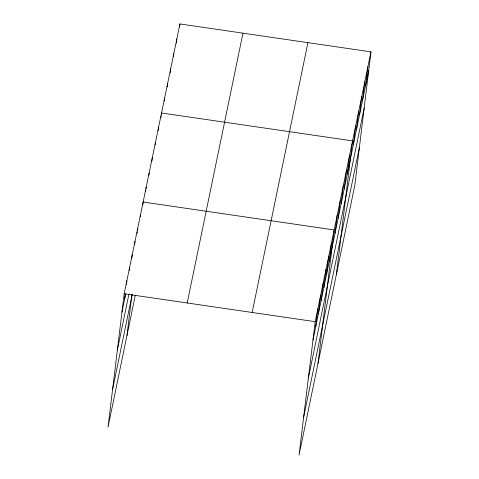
<?xml version="1.0" encoding="UTF-8"?>
<svg xmlns="http://www.w3.org/2000/svg" width="479" height="479" viewBox="0 0 479 479"><rect width="100%" height="100%" fill="white"/><g stroke="black" fill="none" stroke-linecap="round" stroke-linejoin="round"><path stroke-width="0.72" d="M370.974 51.864L315.2 321.684L299.058 455.05L354.831 185.229L370.974 51.864L179.942 23.95L124.169 293.771L108.026 427.136L135.317 295.118M124.654 299.034L125.276 293.89M126.432 284.34L126.875 280.664M129.228 270.497L129.587 267.563M131.851 258.127L132.294 254.457M134.647 244.29L135 241.35M137.09 233.387L137.269 231.92M137.443 230.447L137.713 228.243M140.245 216.61L140.419 215.137M126.989 335.396L131.935 294.555M142.772 204.97L143.131 202.03L334.162 229.944L318.02 363.31M145.664 191.6L145.844 190.133M146.017 188.66L146.197 187.193M148.909 175.29L149.179 173.087M151.885 161.183L152.334 157.513M155.136 144.874L155.4 142.67M158.112 130.773L158.465 127.833M161.004 117.397L161.178 115.93M161.357 114.463L161.537 112.99L352.568 140.904L336.426 274.269M164.249 101.087L164.602 98.153M167.225 86.986L167.668 83.31M170.207 72.88L170.74 68.473M173.452 56.57L173.805 53.63M176.338 43.2L176.871 38.793M179.583 26.89L179.942 23.95M315.685 326.947L317.906 308.578M318.391 313.841L320.619 295.471M321.104 300.734L323.325 282.37M323.81 287.628L326.037 269.264M326.522 274.521L328.744 256.157M329.229 261.42L331.45 243.051M335.007 233.471L337.228 215.107M338.072 218.634L340.3 200.264M341.144 203.791L343.365 185.427M344.209 188.954L346.431 170.584M347.275 174.111L349.502 155.747M353.412 144.43L355.634 126.061M356.478 129.593L358.699 111.224M359.549 114.75L361.771 96.381M362.615 99.907L364.836 81.544M365.681 85.07L367.902 66.701M121.941 312.14L125.708 293.938M117.349 350.089L128.941 294.028M112.619 389.188L132.168 294.621M187.205 302.985L242.979 33.159M252.158 312.476L307.931 42.649M312.979 340.054L368.752 70.227M308.386 378.003L364.16 108.176M303.65 417.101L359.424 147.281M124.169 293.771L315.2 321.684"/></g></svg>
